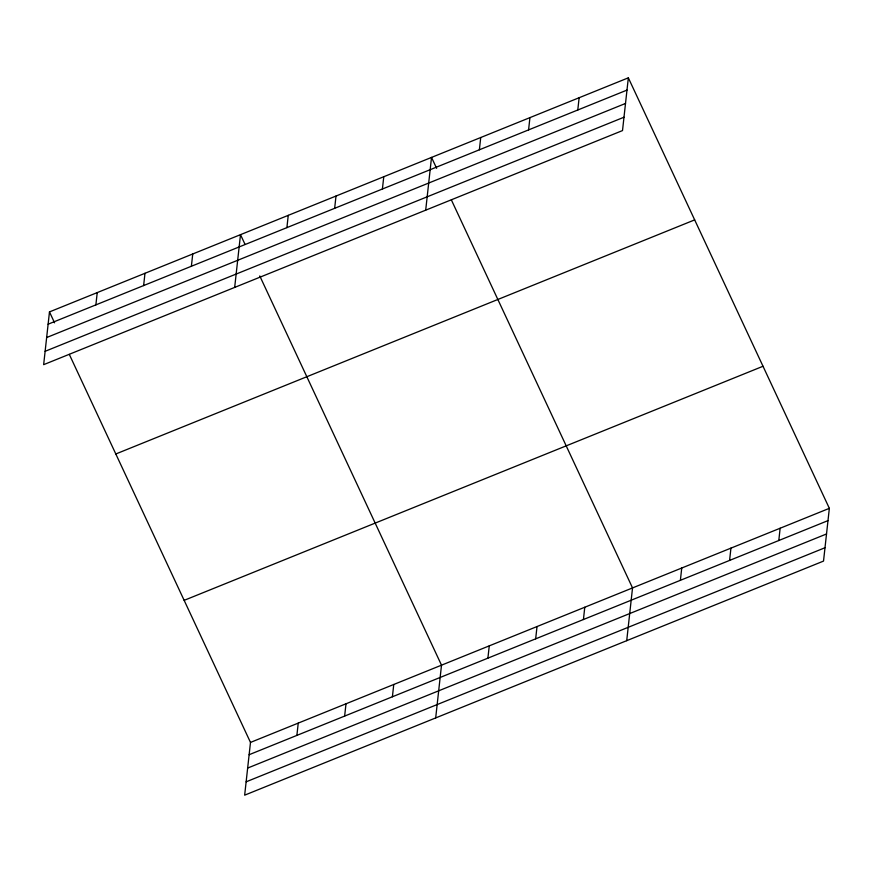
<?xml version="1.0" encoding="UTF-8"?>
<svg xmlns="http://www.w3.org/2000/svg" width="873" height="873" viewBox="0 0 873 873"><rect width="100%" height="100%" fill="white"/><g stroke="black" fill="none" stroke-linecap="round" stroke-linejoin="round"><path stroke-width="1.31" d="M49.477 311.912L43.65 364.663L622.514 130.579L628.342 77.828L49.477 311.912L54.573 322.835M95.877 304.884L97.23 292.597M143.63 285.569L144.983 273.282M191.383 266.254L192.747 253.978M234.673 287.413L240.501 234.662L245.04 244.375M286.901 227.635L288.254 215.347M69.316 354.405L250.486 742.421L244.658 795.172L823.523 561.088L829.35 508.337L628.342 77.828M334.654 208.32L336.007 196.032M296.885 735.393L298.239 723.106M382.407 189.005L383.771 176.728M344.639 716.078L346.003 703.802M425.697 210.164L431.524 157.413L436.631 168.336M392.403 696.774L393.756 684.487M479.375 149.796L480.728 137.519M435.682 717.933L441.509 665.171L259.772 275.944M528.58 129.902L529.933 117.615M487.909 658.144L489.262 645.856M577.784 110.009L579.137 97.721M535.662 638.829L537.026 626.552M583.426 619.524L584.779 607.237M626.716 640.684L632.532 587.922L451.363 199.906M680.383 580.316L681.737 568.028M729.588 560.411L730.941 548.124M778.792 540.518L780.146 528.23M48.113 324.199L626.978 90.105M46.64 337.545L625.505 103.461M45.123 351.306L623.988 117.222M115.803 453.982L694.668 219.887M184.148 600.351L763.013 366.267M250.486 742.421L829.35 508.337M249.132 754.709L827.997 520.624M247.659 768.065L826.524 533.97M246.131 781.826L824.996 547.731"/></g></svg>
